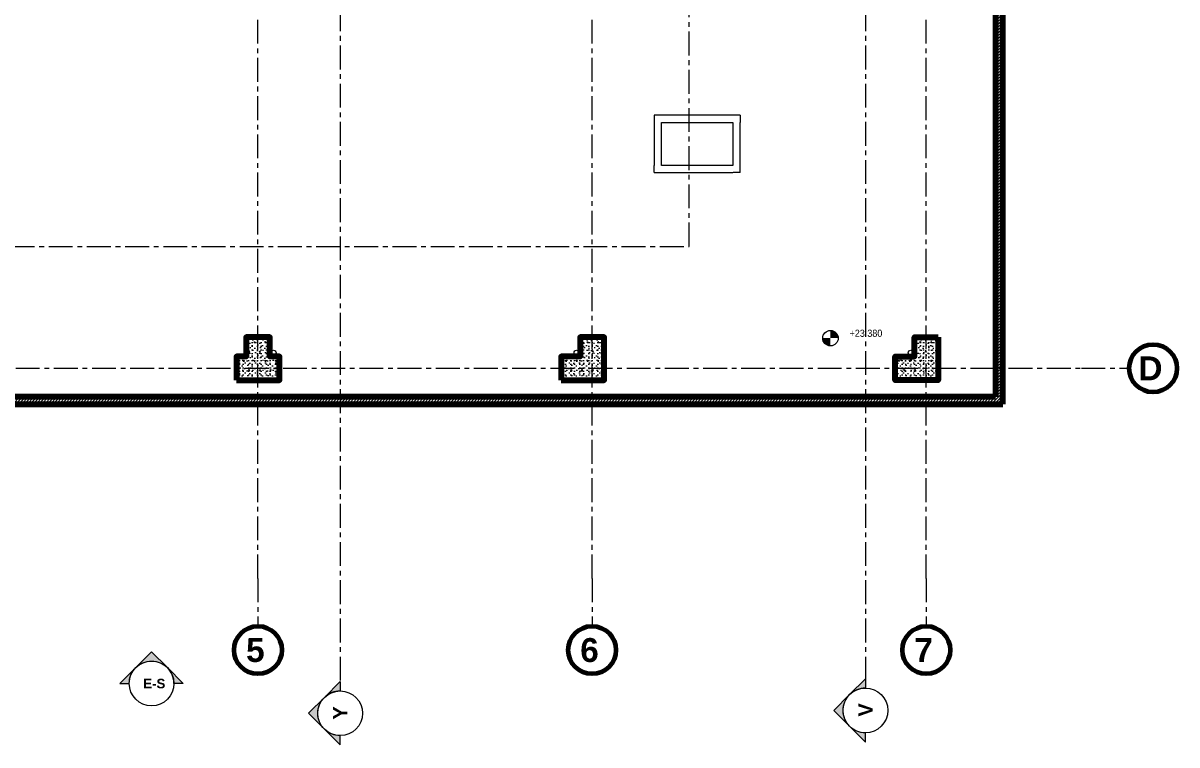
# Model space of a CAD drawing. Header units: inches. Extents: x -19 to 5698, y -728 to 92.
# Drawn here: x 494.9 to 519.07, y -0.44 to 14.68 of the extents above; entities that cross this region are included whole.
import ezdxf

# ---------------------------------------------------------------- set-up
doc = ezdxf.new("R2010")
doc.units = ezdxf.units.IN
doc.header["$MEASUREMENT"] = 0
doc.set_wipeout_variables(frame=1)
doc.linetypes.add('Punto & Raya', pattern=[0.65, 0.5, -0.075, 0, -0.075])
doc.linetypes.add('Wipeout_Contour', pattern=[1, 0, -1])
doc.layers.get('0').update_dxf_attribs({"color": 61})
for name, color, linetype in [('02 _ ARQ _ ALB _ Ejes Generales', 251, 'Continuous'), ('02 _ ARQ _ ZON _ Espacio.3D', 7, 'Continuous'), ('08 _ STR _ EXT _ 06 Columnas', 7, 'Continuous'), ('08 _ STR _ EXT _ 07 Losa Aligerada', 7, 'Continuous'), ('Estructura - 04 MURO', 7, 'Continuous'), ('Marcador - Alzados', 7, 'Continuous'), ('Marcador - Secciones', 7, 'Continuous'), ('MEP - HVAC', 7, 'Continuous')]:
    doc.layers.add(name, color=color, linetype=linetype)
doc.styles.add('Estilo_Generado_1', font='swisseb.ttf')
doc.styles.add('Estilo_Generado_4', font='swisse.ttf')
pattern_1 = [(45, (462.50009, 3e-08), (-0.030052038, 0.030052038), [])]
pattern_2 = [(0, (462.5001, 3e-08), (0, 0.3897114), [0.024375, -0.200625]), (0, (462.6126, 0.19486), (0, 0.3897114), [0.024375, -0.200625]), (60, (462.5001, 3e-08), (-0.3375, 0.1948557), [0.024375, -0.200625]), (60, (462.7251, 3e-08), (-0.3375, 0.1948557), [0.024375, -0.200625]), (120, (462.52447, 3e-08), (0.3375, 0.1948557), [0.024375, -0.200625]), (120, (462.74947, 3e-08), (0.3375, 0.1948557), [0.024375, -0.200625]), (0, (462.50009, 0.0375), (0, 0.075), [0, -0.075, 0, -0.1125]), (45, (462.53759, 0.0375), (-0.05303301, 0.05303301), [0, -0.05625, 0, -0.09375])]

msp = doc.modelspace()

# ---------------------------------------------------------------- hatches: boundary and pattern name
at = {"linetype": 'Continuous', "lineweight": 13}
for points in [[(511.8123, 8.0817), (511.9748, 8.0817), (511.9624, 8.1439), (511.9272, 8.1966), (511.8745, 8.2318), (511.8123, 8.2442)], [(511.8123, 8.0817), (511.6498, 8.0817), (511.6621, 8.0195), (511.6974, 7.9668), (511.7501, 7.9315), (511.8123, 7.9192)]]:
    msp.add_hatch(color=7, dxfattribs=at).paths.add_polyline_path(points)
at = {"layer": '08 _ STR _ EXT _ 06 Columnas', "linetype": 'Continuous', "lineweight": 9}
h = msp.add_hatch(dxfattribs=at)
h.set_pattern_fill('HORMIGÓN_EN_MASA_0002', style=0, pattern_type=2)
h.set_pattern_definition(pattern_2)
h.paths.add_polyline_path([(499.3701, 7.2), (500.2701, 7.2), (500.2701, 7.7), (500.0701, 7.7), (500.0701, 8.1), (499.5701, 8.1), (499.5701, 7.7), (499.3701, 7.7)])
h = msp.add_hatch(dxfattribs=at)
h.set_pattern_fill('HORMIGÓN_EN_MASA_0002', style=0, pattern_type=2)
h.set_pattern_definition(pattern_2)
h.paths.add_polyline_path([(506.1701, 7.2), (507.0701, 7.2), (507.0701, 8.1), (506.5701, 8.1), (506.5701, 7.7), (506.1701, 7.7)])
h = msp.add_hatch(dxfattribs=at)
h.set_pattern_fill('HORMIGÓN_EN_MASA_0002', style=0, pattern_type=2)
h.set_pattern_definition(pattern_2)
h.paths.add_polyline_path([(514.0701, 8.1), (513.5701, 8.1), (513.5701, 7.7), (513.1701, 7.7), (513.1701, 7.2), (514.0701, 7.2)])
at = {"layer": 'Marcador - Alzados', "linetype": 'Continuous', "lineweight": 13}
for points in [[(497.2608, 1.1812, -0.4142136), (497.9233, 1.1812), (497.5921, 1.5124)], [(496.9296, 0.8499), (497.1236, 0.8499, -0.1989124), (497.2608, 1.1812)], [(498.2546, 0.8499), (497.9233, 1.1812, -0.1989124), (498.0606, 0.8499)]]:
    msp.add_hatch(color=7, dxfattribs=at).paths.add_polyline_path(points)
at = {"layer": 'Marcador - Secciones', "linetype": 'Continuous', "lineweight": 13}
for points in [[(501.5425, 0.8878), (501.2113, 0.5566, -0.1989124), (501.5425, 0.6938)], [(512.5455, 0.9472), (512.2142, 0.6159, -0.1989124), (512.5455, 0.7531)], [(501.2113, -0.1059, -0.4142136), (501.2113, 0.5566), (500.88, 0.2253)], [(512.2142, -0.0466, -0.4142136), (512.2142, 0.6159), (511.883, 0.2847)], [(501.5425, -0.4372), (501.5425, -0.2431, -0.1989124), (501.2113, -0.1059)], [(512.5455, -0.3778), (512.5455, -0.1838, -0.1989124), (512.2142, -0.0466)]]:
    msp.add_hatch(color=7, dxfattribs=at).paths.add_polyline_path(points)

# ---------------------------------------------------------------- linework, layer by layer
at = {"color": 7, "linetype": 'Continuous', "lineweight": 13}
msp.add_circle((511.8123, 8.0817), 0.1625, dxfattribs=at)
at = {"layer": '02 _ ARQ _ ALB _ Ejes Generales', "color": 251, "linetype": 'Punto & Raya', "lineweight": 13, "true_color": 0x636466}
for p, q in [((517.0701, 7.45), (518.0701, 7.45)), ((499.8201, 3.05), (499.8201, 2.05)), ((506.8201, 3.05), (506.8201, 2.05)), ((513.8201, 3.05), (513.8201, 2.05))]:
    msp.add_line(p, q, dxfattribs=at)
at = {"layer": '02 _ ARQ _ ALB _ Ejes Generales', "color": 7, "linetype": 'Continuous', "lineweight": 60}
for centre in [(518.5701, 7.45), (499.8201, 1.55), (506.8201, 1.55), (513.8201, 1.55)]:
    msp.add_circle(centre, 0.5, dxfattribs=at)
at = {"layer": '02 _ ARQ _ ZON _ Espacio.3D', "color": 254, "linetype": 'Continuous', "lineweight": 0, "flags": 128}
msp.add_lwpolyline([(486.6987, 6.85), (515.2701, 6.85), (515.2701, 15.2), (514.4701, 15.2), (514.4701, 17.9501), (514.0701, 17.9501), (514.0701, 16.4), (513.5701, 16.4), (513.5701, 16.9), (513.0701, 16.9), (513.0701, 17.25), (507.0701, 17.25), (507.0701, 16.1), (506.5701, 16.1), (506.5701, 16.9), (505.9701, 16.9), (505.9701, 17.4), (506.5701, 17.4), (506.5701, 19.6), (483.3801, 19.6)], dxfattribs=at)
msp.add_lwpolyline([(509.7701, 11.7), (508.27, 11.7), (508.27, 12.6005), (509.7701, 12.6005)], close=True, dxfattribs=at)
at = {"layer": '08 _ STR _ EXT _ 06 Columnas', "color": 7, "linetype": 'Continuous', "lineweight": 80, "flags": 128}
for points in [[(499.3701, 7.2), (500.2701, 7.2), (500.2701, 7.7), (500.0701, 7.7), (500.0701, 8.1), (499.5701, 8.1), (499.5701, 7.7), (499.3701, 7.7)], [(506.1701, 7.2), (507.0701, 7.2), (507.0701, 8.1), (506.5701, 8.1), (506.5701, 7.7), (506.1701, 7.7)], [(514.0701, 8.1), (514.0701, 7.2), (513.1701, 7.2), (513.1701, 7.7), (513.5701, 7.7), (513.5701, 8.1)]]:
    msp.add_lwpolyline(points, close=True, dxfattribs=at)
at = {"layer": '08 _ STR _ EXT _ 07 Losa Aligerada', "color": 7, "linetype": 'Continuous', "lineweight": 18, "flags": 128}
msp.add_lwpolyline([(487.2752, 6.7), (515.4201, 6.7), (515.4201, 18.1001), (514.0701, 18.1001), (514.0701, 18.1001), (514.0701, 20.35), (511.5701, 20.35), (509.1701, 20.35), (509.1701, 22.35), (509.1701, 24.75), (509.1701, 24.75), (509.1701, 26.75), (514.0701, 26.75), (514.0701, 27), (514.0701, 29.7), (515.4201, 29.7), (515.4201, 40.4), (496.03, 40.4), (495.5498, 40.3109), (495.5498, 40.95), (495.2217, 40.95), (496.03, 41.1), (470.3701, 41.1)], dxfattribs=at)
msp.add_lwpolyline([(508.27, 12.6005), (509.7701, 12.6005), (509.7701, 11.7), (508.27, 11.7)], close=True, dxfattribs=at)
at = {"layer": 'Marcador - Alzados', "color": 7, "linetype": 'Continuous', "lineweight": 13, "flags": 128}
for points in [[(497.2608, 1.1812, -0.4142136), (497.9233, 1.1812), (497.5921, 1.5124)], [(496.9296, 0.8499), (497.1236, 0.8499, -0.1989124), (497.2608, 1.1812)], [(498.2546, 0.8499), (498.0606, 0.8499, 0.1989124), (497.9233, 1.1812)]]:
    msp.add_lwpolyline(points, format="xyb", close=True, dxfattribs=at)
at = {"layer": 'Marcador - Alzados', "color": 7, "linetype": 'Continuous', "lineweight": 13}
msp.add_circle((497.5921, 0.8499), 0.4685, dxfattribs=at)
at = {"layer": 'Marcador - Secciones', "color": 251, "linetype": 'Punto & Raya', "lineweight": 13, "true_color": 0x636466}
msp.add_line((467.4384, 10.0018), (508.8507, 10.0018), dxfattribs=at)
at = {"layer": 'Marcador - Secciones', "color": 7, "linetype": 'Continuous', "lineweight": 13, "flags": 128}
for points in [[(501.5425, 0.8878), (501.5425, 0.6938, 0.1989124), (501.2113, 0.5566)], [(512.5455, 0.9472), (512.5455, 0.7531, 0.1989124), (512.2142, 0.6159)], [(501.2113, -0.1059, -0.4142136), (501.2113, 0.5566), (500.88, 0.2253)], [(512.2142, -0.0466, -0.4142136), (512.2142, 0.6159), (511.883, 0.2847)], [(501.5425, -0.4372), (501.5425, -0.2431, -0.1989124), (501.2113, -0.1059)], [(512.5455, -0.3778), (512.5455, -0.1838, -0.1989124), (512.2142, -0.0466)]]:
    msp.add_lwpolyline(points, format="xyb", close=True, dxfattribs=at)
at = {"layer": 'Marcador - Secciones', "color": 7, "linetype": 'Continuous', "lineweight": 13}
for centre in [(512.5455, 0.2847), (501.5425, 0.2253)]:
    msp.add_circle(centre, 0.4685, dxfattribs=at)
at = {"layer": 'MEP - HVAC', "color": 7, "linetype": 'Continuous', "lineweight": 13, "flags": 128}
for points in [[(500.1451, 7.829, -1), (500.1451, 7.721, -1)], [(506.4951, 7.721, -1), (506.4951, 7.829, -1)], [(513.4951, 7.721, -1), (513.4951, 7.829, -1)]]:
    msp.add_lwpolyline(points, format="xyb", close=True, dxfattribs=at)

# ---------------------------------------------------------------- texts
at = {"color": 7, "lineweight": 13, "insert": (512.2123, 8.1078), "char_height": 0.15, "attachment_point": 7, "style": 'Estilo_Generado_4'}
msp.add_mtext('\\A1;{\\W0.900000x;\\pql;\\fSwis721 Ex BT|b0|i0|c0|p34;+23.380}', dxfattribs=at)
at = {"layer": '02 _ ARQ _ ALB _ Ejes Generales', "color": 7, "lineweight": 30, "char_height": 0.5, "attachment_point": 1, "style": 'Estilo_Generado_1'}
for s, insert in [('\\A1;{\\pql;\\pt0;\\fSwis721 Ex BT|b1|i0|c0|p34;D}', (518.2638, 7.7)), ('\\A1;{\\pql;\\pt0;\\fSwis721 Ex BT|b1|i0|c0|p34;5}', (499.5709, 1.8)), ('\\A1;{\\pql;\\pt0;\\fSwis721 Ex BT|b1|i0|c0|p34;6}', (506.5709, 1.8)), ('\\A1;{\\pql;\\pt0;\\fSwis721 Ex BT|b1|i0|c0|p34;7}', (513.5709, 1.8))]:
    msp.add_mtext(s, dxfattribs=dict(at, insert=insert))
at = {"layer": 'Marcador - Alzados', "color": 5, "lineweight": 35, "insert": (497.881, 0.7447), "char_height": 0.2, "attachment_point": 9, "style": 'Estilo_Generado_1'}
msp.add_mtext('\\A1;{\\pqr;\\pt0;\\fSwis721 Ex BT|b1|i0|c0|p34;E-S}', dxfattribs=at)
at = {"layer": 'Marcador - Secciones', "color": 5, "lineweight": 25, "char_height": 0.3, "attachment_point": 9, "rotation": 90, "style": 'Estilo_Generado_1'}
for s, insert in [('\\A1;{\\pqr;\\pt0;\\fSwis721 Ex BT|b1|i0|c0|p34;Y}', (501.6925, 0.3721)), ('\\A1;{\\pqr;\\pt0;\\fSwis721 Ex BT|b1|i0|c0|p34;V}', (512.6955, 0.4355))]:
    msp.add_mtext(s, dxfattribs=dict(at, insert=insert))

# ---------------------------------------------------------------- next in the draw order: wipeouts: each hides what was drawn before it
at = {"color": 254, "linetype": 'Wipeout_Contour', "lineweight": 0, "ltscale": 12198.452796}
msp.add_wipeout([(508.12, 12.6005), (508.27, 12.6005), (508.12, 12.7505)], dxfattribs=at).dxf.layer = 'Estructura - 04 MURO'
at = {"color": 254, "linetype": 'Wipeout_Contour', "lineweight": 0, "ltscale": 12202.552821}
msp.add_wipeout([(509.7701, 12.6005), (509.9201, 12.6005), (509.9201, 12.7505)], dxfattribs=at).dxf.layer = 'Estructura - 04 MURO'
at = {"color": 254, "linetype": 'Wipeout_Contour', "lineweight": 0, "ltscale": 12198.446815}
msp.add_wipeout([(508.27, 11.7), (508.12, 11.7), (508.12, 11.55)], dxfattribs=at).dxf.layer = 'Estructura - 04 MURO'
at = {"color": 254, "linetype": 'Wipeout_Contour', "lineweight": 0, "ltscale": 12203.393552}
msp.add_wipeout([(509.7701, 11.7), (509.7701, 11.55), (509.9201, 11.55)], dxfattribs=at).dxf.layer = 'Estructura - 04 MURO'
at = {"color": 254, "linetype": 'Wipeout_Contour', "lineweight": 0, "ltscale": 12219.01329}
msp.add_wipeout([(515.2701, 6.85), (515.4201, 6.7), (515.4201, 6.85)], dxfattribs=at).dxf.layer = 'Estructura - 04 MURO'

# ---------------------------------------------------------------- next in the draw order: hatches: boundary and pattern name
at = {"layer": 'Estructura - 04 MURO', "linetype": 'Continuous', "lineweight": 5}
h = msp.add_hatch(dxfattribs=at)
h.set_pattern_fill('LADRILLO_COMÚN_0002', color=250, style=0, pattern_type=2)
h.set_pattern_definition(pattern_1)
h.paths.add_polyline_path([(515.2701, 6.85), (515.4201, 6.7), (515.4201, 6.85)])

# ---------------------------------------------------------------- next in the draw order: wipeouts: each hides what was drawn before it
at = {"color": 254, "linetype": 'Wipeout_Contour', "lineweight": 0, "ltscale": 12197.606385}
msp.add_wipeout([(508.12, 12.7505), (508.27, 12.6005), (508.27, 12.7505)], dxfattribs=at).dxf.layer = 'Estructura - 04 MURO'

# ---------------------------------------------------------------- next in the draw order: linework, layer by layer
at = {"layer": 'Estructura - 04 MURO', "color": 7, "linetype": 'Continuous', "lineweight": 13, "flags": 128}
msp.add_lwpolyline([(508.12, 12.7505), (508.12, 12.6005)], dxfattribs=at)

# ---------------------------------------------------------------- next in the draw order: wipeouts: each hides what was drawn before it
at = {"color": 254, "linetype": 'Wipeout_Contour', "lineweight": 0, "ltscale": 16267.339479}
msp.add_wipeout([(509.7701, 12.7505), (508.27, 12.7505), (508.27, 12.6005), (509.7701, 12.6005)], dxfattribs=at).dxf.layer = 'Estructura - 04 MURO'
at = {"color": 254, "linetype": 'Wipeout_Contour', "lineweight": 0, "ltscale": 20280.577584}
msp.add_wipeout([(515.2701, 6.85), (486.6401, 6.85), (486.6401, 6.8179), (487.2752, 6.7), (515.2701, 6.7)], dxfattribs=at).dxf.layer = 'Estructura - 04 MURO'

# ---------------------------------------------------------------- next in the draw order: hatches: boundary and pattern name
at = {"layer": 'Estructura - 04 MURO', "linetype": 'Continuous', "lineweight": 5}
h = msp.add_hatch(dxfattribs=at)
h.set_pattern_fill('LADRILLO_COMÚN_0002', color=250, style=0, pattern_type=2)
h.set_pattern_definition(pattern_1)
h.paths.add_polyline_path([(515.2701, 6.85), (486.6401, 6.85), (486.6401, 6.8179), (487.2752, 6.7), (515.2701, 6.7)])

# ---------------------------------------------------------------- next in the draw order: linework, layer by layer
at = {"layer": '02 _ ARQ _ ALB _ Ejes Generales', "color": 251, "linetype": 'Punto & Raya', "lineweight": 13, "true_color": 0x636466}
for p, q in [((499.8201, 3.05), (499.8201, 44.9)), ((506.8201, 3.05), (506.8201, 44.9)), ((513.8201, 3.05), (513.8201, 44.9))]:
    msp.add_line(p, q, dxfattribs=at)
at = {"layer": 'Marcador - Secciones', "color": 251, "linetype": 'Punto & Raya', "lineweight": 13, "true_color": 0x636466}
for p, q in [((501.5425, 46.2111), (501.5425, 0.8878)), ((512.5455, 46.2111), (512.5455, 0.9472))]:
    msp.add_line(p, q, dxfattribs=at)

# ---------------------------------------------------------------- next in the draw order: wipeouts: each hides what was drawn before it
at = {"color": 254, "linetype": 'Wipeout_Contour', "lineweight": 0, "ltscale": 12203.406401}
msp.add_wipeout([(509.7701, 12.7505), (509.7701, 12.6005), (509.9201, 12.7505)], dxfattribs=at).dxf.layer = 'Estructura - 04 MURO'

# ---------------------------------------------------------------- next in the draw order: linework, layer by layer
at = {"layer": 'Estructura - 04 MURO', "color": 7, "linetype": 'Continuous', "lineweight": 13, "flags": 128}
for points in [[(509.9201, 12.7505), (508.12, 12.7505)], [(508.27, 12.6005), (509.7701, 12.6005)], [(509.9201, 12.7505), (509.9201, 12.6005)]]:
    msp.add_lwpolyline(points, dxfattribs=at)

# ---------------------------------------------------------------- next in the draw order: wipeouts: each hides what was drawn before it
at = {"color": 254, "linetype": 'Wipeout_Contour', "lineweight": 0, "ltscale": 12219.861376}
msp.add_wipeout([(515.2701, 6.7), (515.4201, 6.7), (515.2701, 6.85)], dxfattribs=at).dxf.layer = 'Estructura - 04 MURO'

# ---------------------------------------------------------------- next in the draw order: hatches: boundary and pattern name
at = {"layer": 'Estructura - 04 MURO', "linetype": 'Continuous', "lineweight": 5}
h = msp.add_hatch(dxfattribs=at)
h.set_pattern_fill('LADRILLO_COMÚN_0002', color=250, style=0, pattern_type=2)
h.set_pattern_definition(pattern_1)
h.paths.add_polyline_path([(515.2701, 6.7), (515.4201, 6.7), (515.2701, 6.85)])

# ---------------------------------------------------------------- next in the draw order: linework, layer by layer
at = {"layer": 'Estructura - 04 MURO', "color": 7, "linetype": 'Continuous', "lineweight": 80, "flags": 128}
for points in [[(515.2701, 6.85), (486.6401, 6.85)], [(515.4201, 6.7), (515.4201, 6.85)], [(487.2752, 6.7), (515.4201, 6.7)]]:
    msp.add_lwpolyline(points, dxfattribs=at)

# ---------------------------------------------------------------- next in the draw order: wipeouts: each hides what was drawn before it
at = {"color": 254, "linetype": 'Wipeout_Contour', "lineweight": 0, "ltscale": 16270.633178}
msp.add_wipeout([(509.9201, 11.7), (509.9201, 12.6005), (509.7701, 12.6005), (509.7701, 11.7)], dxfattribs=at).dxf.layer = 'Estructura - 04 MURO'

# ---------------------------------------------------------------- next in the draw order: wipeouts: each hides what was drawn before it
at = {"color": 254, "linetype": 'Wipeout_Contour', "lineweight": 0, "ltscale": 16292.651198}
msp.add_wipeout([(515.2701, 17.9501), (515.2701, 6.85), (515.4201, 6.85), (515.4201, 17.9501)], dxfattribs=at).dxf.layer = 'Estructura - 04 MURO'
at = {"color": 254, "linetype": 'Wipeout_Contour', "lineweight": 0, "ltscale": 12202.546842}
msp.add_wipeout([(509.9201, 11.7), (509.7701, 11.7), (509.9201, 11.55)], dxfattribs=at).dxf.layer = 'Estructura - 04 MURO'

# ---------------------------------------------------------------- next in the draw order: hatches: boundary and pattern name
at = {"layer": 'Estructura - 04 MURO', "linetype": 'Continuous', "lineweight": 5}
h = msp.add_hatch(dxfattribs=at)
h.set_pattern_fill('LADRILLO_COMÚN_0002', color=250, style=0, pattern_type=2)
h.set_pattern_definition(pattern_1)
h.paths.add_polyline_path([(515.2701, 17.9501), (515.2701, 6.85), (515.4201, 6.85), (515.4201, 17.9501)])

# ---------------------------------------------------------------- next in the draw order: linework, layer by layer
at = {"layer": '02 _ ARQ _ ALB _ Ejes Generales', "color": 251, "linetype": 'Punto & Raya', "lineweight": 13, "true_color": 0x636466}
msp.add_line((468.3455, 7.45), (517.0701, 7.45), dxfattribs=at)
at = {"layer": 'Estructura - 04 MURO', "color": 7, "linetype": 'Continuous', "lineweight": 80, "flags": 128}
for points in [[(515.2701, 17.9501), (515.2701, 6.85)], [(515.4201, 6.85), (515.4201, 18.1001)]]:
    msp.add_lwpolyline(points, dxfattribs=at)
at = {"layer": 'Estructura - 04 MURO', "color": 7, "linetype": 'Continuous', "lineweight": 13, "flags": 128}
for points in [[(509.7701, 12.6005), (509.7701, 11.7)], [(509.9201, 11.55), (509.9201, 12.6005)], [(509.9201, 11.55), (509.7701, 11.55)]]:
    msp.add_lwpolyline(points, dxfattribs=at)

# ---------------------------------------------------------------- next in the draw order: wipeouts: each hides what was drawn before it
at = {"color": 254, "linetype": 'Wipeout_Contour', "lineweight": 0, "ltscale": 16267.326925}
msp.add_wipeout([(508.27, 11.55), (509.7701, 11.55), (509.7701, 11.7), (508.27, 11.7)], dxfattribs=at).dxf.layer = 'Estructura - 04 MURO'

# ---------------------------------------------------------------- next in the draw order: linework, layer by layer
at = {"layer": 'Marcador - Secciones', "color": 251, "linetype": 'Punto & Raya', "lineweight": 13, "true_color": 0x636466}
msp.add_line((508.8507, 10.0018), (508.8507, 17.4928), dxfattribs=at)

# ---------------------------------------------------------------- next in the draw order: wipeouts: each hides what was drawn before it
at = {"color": 254, "linetype": 'Wipeout_Contour', "lineweight": 0, "ltscale": 12197.593531}
msp.add_wipeout([(508.27, 11.7), (508.12, 11.55), (508.27, 11.55)], dxfattribs=at).dxf.layer = 'Estructura - 04 MURO'

# ---------------------------------------------------------------- next in the draw order: linework, layer by layer
at = {"layer": 'Estructura - 04 MURO', "color": 7, "linetype": 'Continuous', "lineweight": 13, "flags": 128}
for points in [[(508.12, 11.55), (508.12, 11.7)], [(509.7701, 11.7), (508.27, 11.7)], [(508.12, 11.55), (509.7701, 11.55)]]:
    msp.add_lwpolyline(points, dxfattribs=at)

# ---------------------------------------------------------------- next in the draw order: wipeouts: each hides what was drawn before it
at = {"color": 254, "linetype": 'Wipeout_Contour', "lineweight": 0, "ltscale": 16264.033149}
msp.add_wipeout([(508.12, 12.6005), (508.12, 11.7), (508.27, 11.7), (508.27, 12.6005)], dxfattribs=at).dxf.layer = 'Estructura - 04 MURO'

# ---------------------------------------------------------------- next in the draw order: linework, layer by layer
at = {"layer": 'Estructura - 04 MURO', "color": 7, "linetype": 'Continuous', "lineweight": 13, "flags": 128}
for points in [[(508.12, 12.6005), (508.12, 11.7)], [(508.27, 11.7), (508.27, 12.6005)]]:
    msp.add_lwpolyline(points, dxfattribs=at)

doc.saveas('drawing.dxf')
